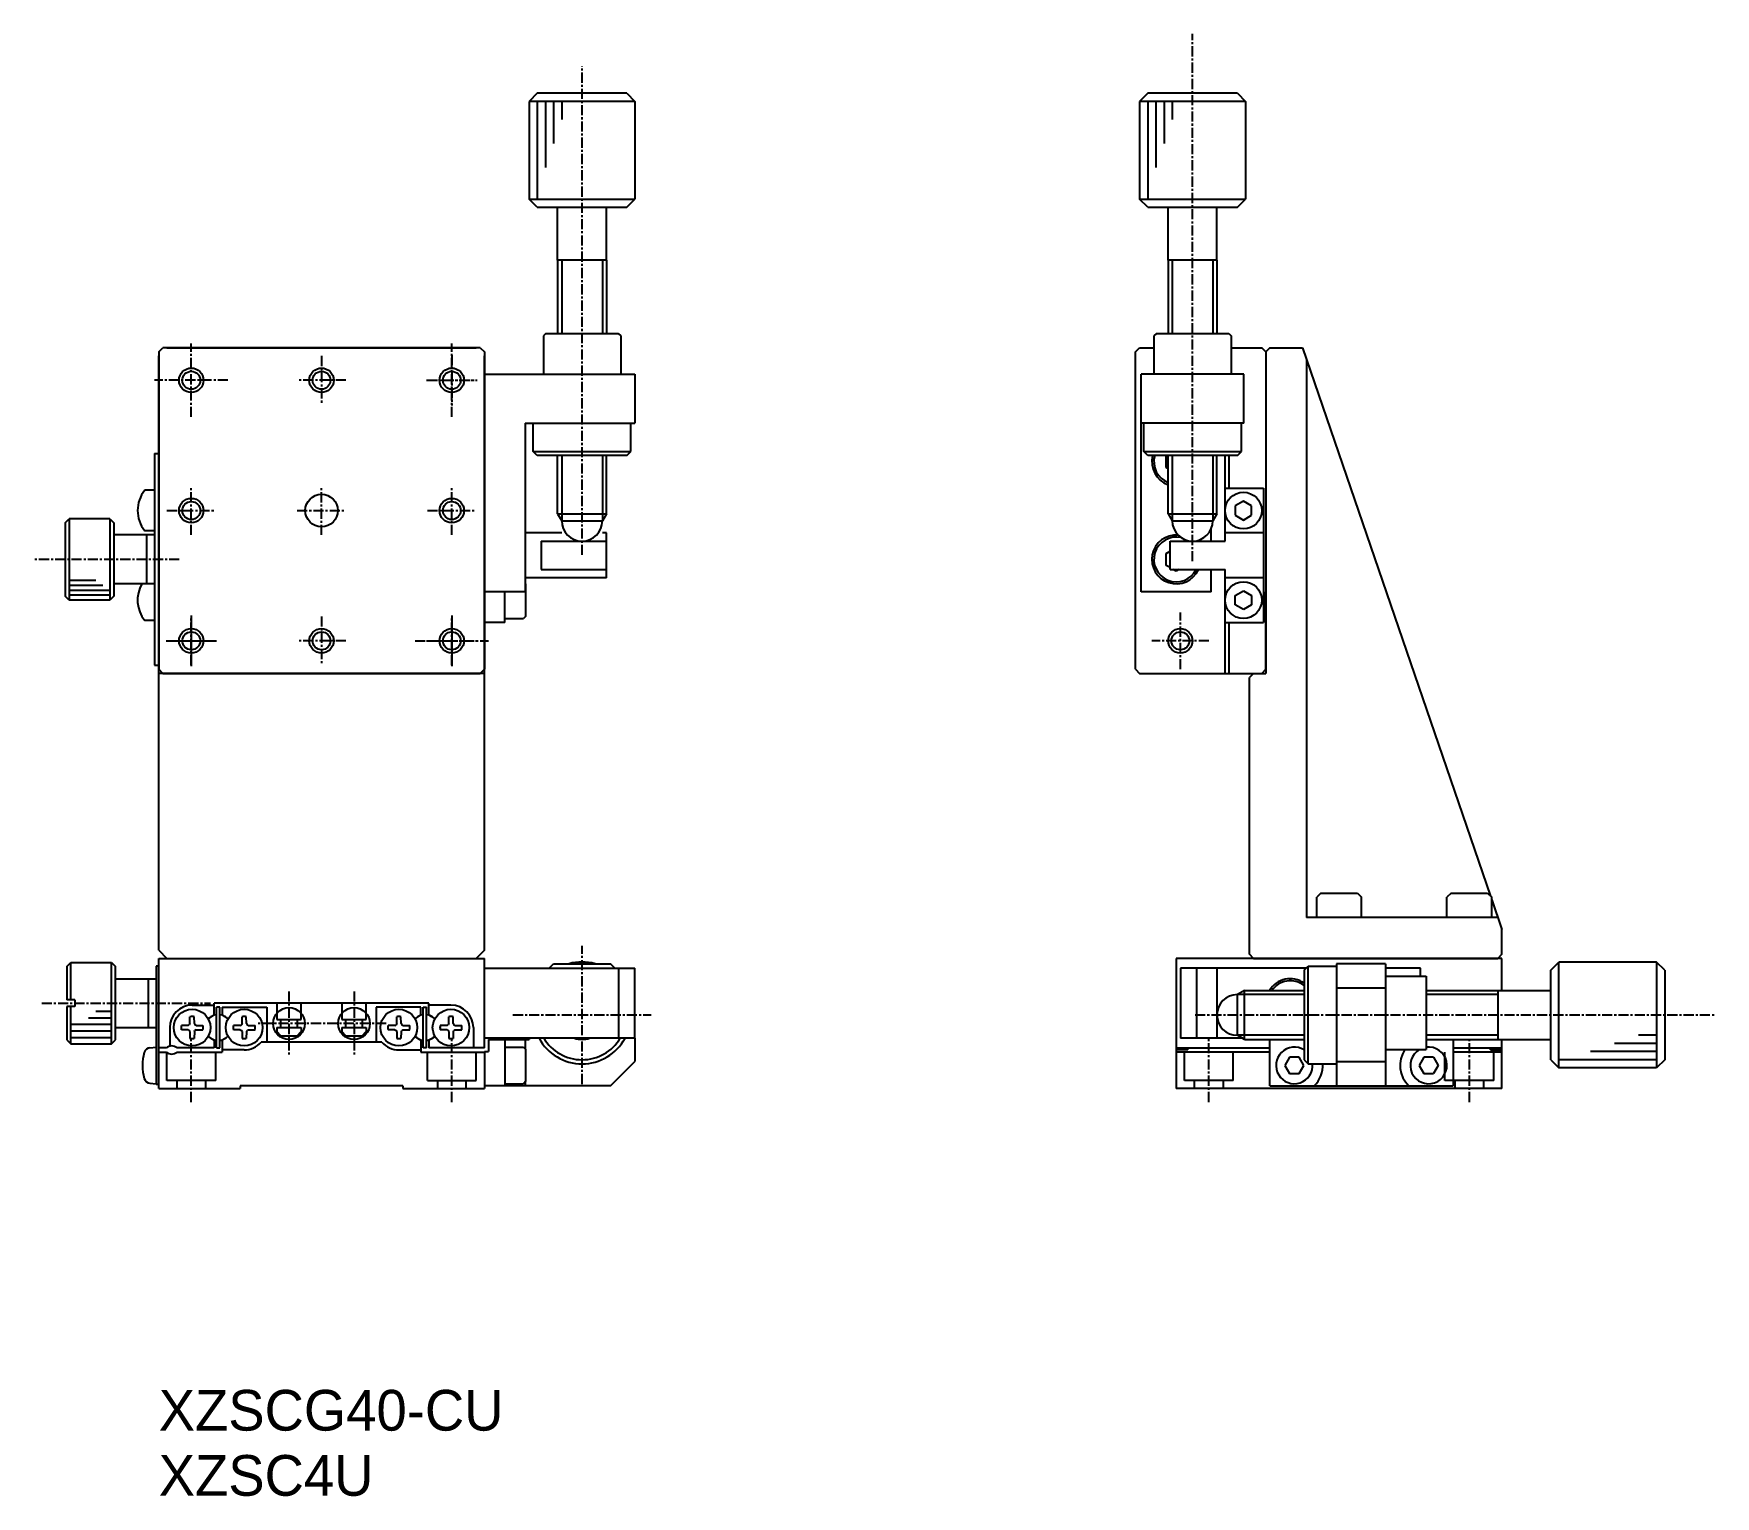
# Model space of a CAD drawing. Extents: x 153 to 360, y 53 to 232.
import ezdxf

# ---------------------------------------------------------------- set-up
doc = ezdxf.new("R2010")
doc.units = 0
doc.linetypes.add('CENTER', pattern=[2, 1.25, -0.25, 0.25, -0.25])
doc.layers.get('0').update_dxf_attribs({"linetype": 'CONTINUOUS'})
doc.layers.add('006', color=7, linetype='CONTINUOUS')
doc.layers.add('CENTER', color=1, linetype='CENTER')

msp = doc.modelspace()

# ---------------------------------------------------------------- linework, layer by layer
at = {"color": 7, "linetype": 'CONTINUOUS'}
for p, q in [((214.88, 224.94), (213.88, 223.94)), ((213.88, 223.94), (213.88, 211.94)), ((226.88, 223.94), (213.88, 223.94)), ((225.88, 224.94), (214.88, 224.94)), ((225.88, 224.94), (226.88, 223.94)), ((226.88, 223.94), (226.88, 211.94)), ((289.88, 224.94), (288.88, 223.94)), ((301.88, 223.94), (288.88, 223.94)), ((288.88, 223.94), (288.88, 211.94)), ((300.88, 224.94), (289.88, 224.94)), ((300.88, 224.94), (301.88, 223.94)), ((301.88, 223.94), (301.88, 211.94)), ((214.88, 210.94), (213.88, 211.94)), ((213.88, 211.94), (226.88, 211.94)), ((214.88, 210.94), (225.88, 210.94)), ((217.38, 204.44), (217.38, 210.94)), ((223.38, 204.44), (223.38, 210.94)), ((225.88, 210.94), (226.88, 211.94)), ((289.88, 210.94), (288.88, 211.94)), ((288.88, 211.94), (301.88, 211.94)), ((289.88, 210.94), (300.88, 210.94)), ((292.38, 204.44), (292.38, 210.94)), ((298.38, 204.44), (298.38, 210.94)), ((300.88, 210.94), (301.88, 211.94)), ((217.38, 204.44), (217.38, 195.44)), ((223.38, 204.44), (217.38, 204.44)), ((223.38, 204.44), (223.38, 195.44)), ((298.38, 204.44), (292.38, 204.44)), ((292.38, 204.44), (292.38, 195.44)), ((298.38, 204.44), (298.38, 195.44)), ((215.93, 195.44), (215.63, 195.14)), ((215.63, 195.14), (215.63, 190.44)), ((215.93, 195.44), (224.83, 195.44)), ((224.83, 195.44), (225.13, 195.14)), ((225.13, 195.14), (225.13, 190.44)), ((290.93, 195.44), (290.63, 195.14)), ((290.63, 195.14), (290.63, 190.44)), ((290.93, 195.44), (299.83, 195.44)), ((299.83, 195.44), (300.13, 195.14)), ((300.13, 195.14), (300.13, 190.44)), ((168.38, 193.19), (168.88, 193.69)), ((168.38, 193.19), (168.38, 154.19)), ((168.38, 119.69), (168.38, 192.69)), ((207.88, 193.69), (168.88, 193.69)), ((169.38, 193.69), (207.38, 193.69)), ((207.88, 193.69), (208.38, 193.19)), ((208.38, 193.19), (208.38, 154.19)), ((208.38, 119.69), (208.38, 192.69)), ((288.38, 193.19), (288.88, 193.69)), ((288.38, 154.19), (288.38, 193.19)), ((288.88, 193.69), (290.63, 193.69)), ((300.13, 193.69), (303.88, 193.69)), ((303.88, 193.69), (304.38, 193.19)), ((304.38, 193.19), (303.88, 193.69)), ((304.88, 193.69), (304.38, 193.19)), ((304.38, 193.19), (304.38, 153.69)), ((304.38, 193.19), (304.38, 183.69)), ((304.88, 193.69), (308.88, 193.69)), ((308.88, 193.69), (331.97, 126.35)), ((309.38, 192.23), (309.38, 123.69)), ((214.38, 180.94), (214.38, 184.44)), ((226.38, 180.94), (226.38, 184.44)), ((289.38, 180.94), (289.38, 184.44)), ((301.38, 180.94), (301.38, 184.44)), ((167.88, 180.69), (168.38, 180.69)), ((167.88, 180.69), (167.88, 154.69)), ((214.88, 180.44), (214.38, 180.94)), ((214.38, 180.94), (226.38, 180.94)), ((225.88, 180.44), (214.88, 180.44)), ((217.38, 173.3), (217.38, 180.44)), ((223.38, 173.3), (223.38, 180.44)), ((225.88, 180.44), (226.38, 180.94)), ((289.88, 180.44), (289.38, 180.94)), ((289.38, 180.94), (301.38, 180.94)), ((300.88, 180.44), (289.88, 180.44)), ((292.13, 180.41), (292.18, 180.44)), ((292.13, 178.96), (292.13, 180.41)), ((292.38, 173.3), (292.38, 180.44)), ((298.38, 173.3), (298.38, 180.44)), ((299.38, 176.44), (299.38, 180.44)), ((299.88, 176.44), (299.88, 180.44)), ((300.88, 180.44), (301.38, 180.94)), ((292.38, 178.82), (292.13, 178.96)), ((167.88, 176.19), (166.66, 176.19)), ((299.38, 176.44), (304.08, 176.44)), ((299.38, 169.94), (299.38, 176.44)), ((304.08, 176.44), (304.08, 159.94)), ((301.63, 174.84), (300.63, 174.26)), ((300.63, 174.26), (300.63, 173.11)), ((302.63, 174.26), (301.63, 174.84)), ((302.63, 173.11), (302.63, 174.26)), ((156.88, 172.19), (157.38, 172.69)), ((156.88, 172.19), (156.88, 163.19)), ((162.38, 172.69), (157.38, 172.69)), ((157.38, 172.69), (157.38, 162.69)), ((162.38, 172.69), (162.88, 172.19)), ((162.38, 172.69), (162.38, 162.69)), ((162.88, 172.19), (162.88, 163.19)), ((217.38, 173.3), (217.88, 172.44)), ((217.38, 173.3), (223.38, 173.3)), ((217.88, 172.44), (222.88, 172.44)), ((223.38, 173.3), (222.88, 172.44)), ((292.38, 173.3), (292.88, 172.44)), ((292.38, 173.3), (298.38, 173.3)), ((292.88, 172.44), (297.88, 172.44)), ((298.38, 173.3), (297.88, 172.44)), ((300.63, 173.11), (301.63, 172.53)), ((301.63, 172.53), (302.63, 173.11)), ((167.88, 170.69), (162.88, 170.69)), ((167.88, 171.19), (166.66, 171.19)), ((166.88, 170.69), (166.88, 164.69)), ((217.88, 170.94), (213.38, 170.94)), ((215.38, 169.94), (223.38, 169.94)), ((215.38, 169.94), (215.38, 166.44)), ((223.38, 170.94), (222.88, 170.94)), ((223.38, 165.44), (223.38, 170.94)), ((292.63, 166.44), (292.63, 169.94)), ((292.63, 169.94), (299.38, 169.94)), ((297.68, 169.94), (297.68, 171.46)), ((304.08, 170.94), (299.38, 170.94)), ((292.13, 168.41), (292.63, 168.7)), ((292.13, 166.96), (292.13, 168.41)), ((223.38, 165.44), (213.38, 165.44)), ((215.38, 166.44), (223.38, 166.44)), ((292.63, 166.68), (292.13, 166.96)), ((292.63, 166.44), (299.38, 166.44)), ((293.38, 166.24), (293.05, 166.44)), ((293.72, 166.44), (293.38, 166.24)), ((297.68, 163.69), (297.68, 166.44)), ((299.38, 159.94), (299.38, 166.44)), ((304.08, 165.44), (299.38, 165.44)), ((167.88, 164.69), (162.88, 164.69)), ((210.88, 159.94), (210.88, 163.69)), ((213.38, 164.74), (213.48, 164.64)), ((213.48, 160.74), (213.48, 164.64)), ((297.68, 163.69), (289.08, 163.69)), ((300.63, 163.26), (301.63, 163.84)), ((300.63, 162.11), (300.63, 163.26)), ((301.63, 163.84), (302.63, 163.26)), ((302.63, 163.26), (302.63, 162.11)), ((304.38, 154.19), (304.38, 163.69)), ((157.38, 162.69), (156.88, 163.19)), ((162.38, 162.69), (157.38, 162.69)), ((162.88, 163.19), (162.38, 162.69)), ((301.63, 161.53), (300.63, 162.11)), ((302.63, 162.11), (301.63, 161.53)), ((167.88, 160.19), (166.66, 160.19)), ((172.38, 160.79), (172.38, 154.59)), ((204.38, 160.79), (204.38, 154.59)), ((210.88, 159.94), (208.38, 159.94)), ((210.88, 160.44), (213.18, 160.44)), ((213.48, 160.74), (213.18, 160.44)), ((299.38, 159.94), (304.08, 159.94)), ((299.38, 153.69), (299.38, 159.94)), ((299.88, 153.69), (299.88, 159.94)), ((167.88, 154.69), (168.38, 154.69)), ((168.88, 153.69), (168.38, 154.19)), ((208.38, 153.69), (168.38, 153.69)), ((168.88, 153.69), (207.88, 153.69)), ((208.38, 154.19), (207.88, 153.69)), ((288.38, 154.19), (288.88, 153.69)), ((288.88, 153.69), (303.88, 153.69)), ((302.88, 153.69), (302.38, 153.19)), ((302.38, 119.19), (302.38, 153.19)), ((302.88, 153.69), (304.38, 153.69)), ((304.38, 154.19), (303.88, 153.69)), ((304.38, 154.19), (303.88, 153.69)), ((311.13, 126.69), (310.63, 126.19)), ((310.63, 123.69), (310.63, 126.19)), ((311.13, 126.69), (315.63, 126.69)), ((315.63, 126.69), (316.13, 126.19)), ((316.13, 123.69), (316.13, 126.19)), ((327.13, 126.69), (326.63, 126.19)), ((326.63, 123.69), (326.63, 126.19)), ((327.13, 126.69), (331.63, 126.69)), ((331.63, 126.69), (332.13, 126.19)), ((332.13, 123.69), (332.13, 126.19)), ((332.13, 125.87), (333.38, 122.23)), ((332.88, 123.69), (309.38, 123.69)), ((333.38, 119.19), (333.38, 122.23)), ((157.08, 117.69), (157.58, 118.19)), ((157.58, 118.19), (162.58, 118.19)), ((162.58, 118.19), (163.08, 117.69)), ((168.38, 119.69), (169.38, 118.69)), ((168.38, 102.69), (168.38, 118.69)), ((168.38, 118.69), (208.38, 118.69)), ((208.38, 119.69), (207.38, 118.69)), ((208.38, 107.69), (208.38, 118.69)), ((216.33, 117.49), (216.88, 118.04)), ((216.88, 118.04), (223.88, 118.04)), ((224.43, 117.49), (223.88, 118.04)), ((333.38, 118.69), (293.38, 118.69)), ((293.38, 118.69), (293.38, 102.69)), ((302.88, 118.69), (302.38, 119.19)), ((302.88, 118.69), (332.88, 118.69)), ((313.08, 118.04), (313.08, 103.04)), ((319.08, 118.04), (313.08, 118.04)), ((319.08, 118.04), (319.08, 103.04)), ((333.38, 119.19), (332.88, 118.69)), ((333.38, 114.74), (333.38, 118.69)), ((339.38, 117.24), (340.38, 118.24)), ((352.38, 118.24), (340.38, 118.24)), ((353.38, 117.24), (352.38, 118.24)), ((157.08, 117.69), (157.08, 113.59)), ((163.08, 108.69), (163.08, 117.69)), ((163.08, 116.19), (168.08, 116.19)), ((167.08, 116.19), (167.08, 110.19)), ((168.38, 117.74), (168.08, 117.74)), ((168.08, 117.74), (168.08, 103.24)), ((208.38, 117.49), (226.88, 117.49)), ((224.88, 117.49), (224.88, 108.89)), ((226.88, 108.89), (226.88, 117.49)), ((293.88, 117.49), (293.88, 108.89)), ((309.33, 117.49), (293.88, 117.49)), ((295.88, 117.49), (295.88, 108.89)), ((298.38, 117.49), (298.38, 108.89)), ((309.08, 117.24), (309.58, 117.74)), ((309.08, 117.24), (309.08, 106.24)), ((309.58, 117.74), (313.08, 117.74)), ((323.38, 117.49), (319.08, 117.49)), ((319.08, 116.49), (324.08, 116.49)), ((323.38, 116.49), (323.38, 117.49)), ((324.08, 116.49), (324.08, 107.49)), ((339.38, 106.24), (339.38, 117.24)), ((353.38, 117.24), (353.38, 106.24)), ((301.75, 114.74), (300.88, 114.24)), ((300.88, 109.24), (300.88, 114.24)), ((301.75, 108.74), (301.75, 114.74)), ((301.75, 114.74), (309.08, 114.74)), ((319.08, 115.04), (313.08, 115.04)), ((324.08, 114.74), (339.38, 114.74)), ((332.88, 114.74), (332.88, 108.74)), ((158.08, 113.59), (157.08, 113.59)), ((158.08, 112.79), (157.08, 112.79)), ((157.08, 112.79), (157.08, 108.69)), ((158.08, 113.59), (158.08, 112.79)), ((172.48, 112.94), (175.18, 112.94)), ((174.89, 111.57), (175.18, 111.74)), ((201.58, 113.19), (175.18, 113.19)), ((175.18, 111.74), (175.18, 113.19)), ((175.88, 112.69), (175.48, 112.69)), ((175.48, 107.69), (175.48, 112.69)), ((175.88, 107.69), (175.88, 112.69)), ((176.18, 112.69), (181.68, 112.69)), ((176.18, 112.69), (176.18, 111.74)), ((176.48, 111.57), (176.18, 111.74)), ((181.68, 112.69), (181.68, 108.39)), ((182.88, 113.19), (182.88, 111.19)), ((185.88, 111.19), (185.88, 113.19)), ((190.88, 113.19), (190.88, 111.19)), ((193.88, 111.19), (193.88, 113.19)), ((200.58, 112.69), (195.08, 112.69)), ((195.08, 112.69), (195.08, 108.39)), ((200.29, 111.57), (200.58, 111.74)), ((200.58, 111.74), (200.58, 112.69)), ((200.88, 112.69), (201.28, 112.69)), ((200.88, 107.69), (200.88, 112.69)), ((201.28, 107.69), (201.28, 112.69)), ((201.58, 111.74), (201.58, 113.19)), ((204.28, 112.94), (201.58, 112.94)), ((201.58, 111.74), (201.88, 111.57)), ((163.08, 110.19), (168.08, 110.19)), ((169.73, 110.19), (169.73, 107.9)), ((172, 110.46), (171.16, 110.45)), ((172, 109.91), (171.16, 109.93)), ((172, 110.46), (172.13, 110.52)), ((172, 109.91), (172.13, 109.85)), ((172.21, 110.69), (172.13, 110.52)), ((172.21, 109.69), (172.13, 109.85)), ((172.21, 110.69), (172.22, 111.51)), ((172.21, 109.69), (172.22, 108.86)), ((172.76, 110.69), (172.74, 111.51)), ((172.76, 109.69), (172.74, 108.86)), ((172.76, 110.69), (172.83, 110.52)), ((172.76, 109.69), (172.83, 109.85)), ((172.96, 110.46), (172.83, 110.52)), ((172.96, 109.91), (172.83, 109.85)), ((172.96, 110.46), (173.81, 110.45)), ((172.96, 109.91), (173.81, 109.93)), ((178.4, 110.46), (177.56, 110.45)), ((178.4, 109.91), (177.56, 109.93)), ((178.4, 110.46), (178.53, 110.52)), ((178.4, 109.91), (178.53, 109.85)), ((178.61, 110.69), (178.53, 110.52)), ((178.61, 109.69), (178.53, 109.85)), ((178.61, 110.69), (178.62, 111.51)), ((178.61, 109.69), (178.62, 108.86)), ((179.16, 110.69), (179.14, 111.51)), ((179.16, 109.69), (179.14, 108.86)), ((179.16, 110.69), (179.23, 110.52)), ((179.16, 109.69), (179.23, 109.85)), ((179.36, 110.46), (179.23, 110.52)), ((179.36, 109.91), (179.23, 109.85)), ((179.36, 110.46), (180.21, 110.45)), ((179.36, 109.91), (180.21, 109.93)), ((182.88, 111.19), (185.88, 111.19)), ((182.88, 110.19), (185.88, 110.19)), ((182.88, 110.19), (182.88, 109.69)), ((183.38, 109.19), (182.88, 109.69)), ((183.38, 110.19), (183.38, 111.19)), ((185.38, 111.19), (185.38, 110.19)), ((185.38, 109.19), (185.88, 109.69)), ((185.88, 110.19), (185.88, 109.69)), ((190.88, 111.19), (193.88, 111.19)), ((190.88, 110.19), (193.88, 110.19)), ((190.88, 110.19), (190.88, 109.69)), ((191.38, 109.19), (190.88, 109.69)), ((191.38, 110.19), (191.38, 111.19)), ((193.38, 111.19), (193.38, 110.19)), ((193.38, 109.19), (193.88, 109.69)), ((193.88, 110.19), (193.88, 109.69)), ((197.4, 110.46), (196.56, 110.45)), ((197.4, 109.91), (196.56, 109.93)), ((197.4, 110.46), (197.53, 110.52)), ((197.4, 109.91), (197.53, 109.85)), ((197.61, 110.69), (197.53, 110.52)), ((197.61, 109.69), (197.53, 109.85)), ((197.61, 110.69), (197.62, 111.51)), ((197.61, 109.69), (197.62, 108.86)), ((198.16, 110.69), (198.14, 111.51)), ((198.16, 109.69), (198.14, 108.86)), ((198.16, 110.69), (198.23, 110.52)), ((198.16, 109.69), (198.23, 109.85)), ((198.36, 110.46), (198.23, 110.52)), ((198.36, 109.91), (198.23, 109.85)), ((198.36, 110.46), (199.21, 110.45)), ((198.36, 109.91), (199.21, 109.93)), ((203.8, 110.46), (202.96, 110.45)), ((203.8, 109.91), (202.96, 109.93)), ((203.8, 110.46), (203.93, 110.52)), ((203.8, 109.91), (203.93, 109.85)), ((204.01, 110.69), (203.93, 110.52)), ((204.01, 109.69), (203.93, 109.85)), ((204.01, 110.69), (204.02, 111.51)), ((204.01, 109.69), (204.02, 108.86)), ((204.56, 110.69), (204.54, 111.51)), ((204.56, 109.69), (204.54, 108.86)), ((204.56, 110.69), (204.63, 110.52)), ((204.56, 109.69), (204.63, 109.85)), ((204.76, 110.46), (204.63, 110.52)), ((204.76, 109.91), (204.63, 109.85)), ((204.76, 110.46), (205.61, 110.45)), ((204.76, 109.91), (205.61, 109.93)), ((207.03, 110.19), (207.03, 107.69)), ((157.08, 108.69), (157.58, 108.19)), ((157.58, 108.19), (162.58, 108.19)), ((162.58, 108.19), (163.08, 108.69)), ((167.3, 107.72), (168.08, 107.79)), ((169.32, 107.69), (168.38, 107.69)), ((175.18, 107.69), (170.64, 107.69)), ((174.89, 108.81), (175.18, 108.64)), ((175.18, 108.64), (175.18, 107.69)), ((175.48, 107.69), (175.88, 107.69)), ((176.48, 108.81), (176.18, 108.64)), ((176.18, 108.64), (176.18, 107.19)), ((178.88, 107.44), (176.18, 107.44)), ((195.8, 108.39), (180.96, 108.39)), ((183.38, 109.19), (185.38, 109.19)), ((191.38, 109.19), (193.38, 109.19)), ((197.88, 107.44), (200.58, 107.44)), ((200.29, 108.81), (200.58, 108.64)), ((200.58, 108.64), (200.58, 107.19)), ((201.28, 107.69), (200.88, 107.69)), ((201.88, 108.81), (201.58, 108.64)), ((201.58, 108.64), (201.58, 107.69)), ((208.38, 107.69), (201.58, 107.69)), ((226.88, 108.89), (208.38, 108.89)), ((208.88, 108.74), (213.88, 108.74)), ((208.88, 108.74), (208.88, 107.24)), ((210.88, 108.74), (210.88, 103.04)), ((210.88, 107.79), (213.18, 107.79)), ((210.88, 107.79), (210.88, 103.29)), ((213.18, 107.79), (213.48, 107.49)), ((213.38, 108.74), (213.38, 107.59)), ((213.48, 103.59), (213.48, 107.49)), ((213.88, 108.89), (213.88, 108.74)), ((226.88, 108.89), (226.88, 106.04)), ((293.38, 107.69), (304.88, 107.69)), ((294.78, 107.44), (293.38, 107.44)), ((301.49, 108.89), (293.88, 108.89)), ((294.78, 107.44), (294.78, 107.69)), ((301.75, 108.74), (300.88, 109.24)), ((301.75, 108.74), (309.08, 108.74)), ((304.88, 103.04), (304.88, 108.74)), ((319.08, 107.49), (324.08, 107.49)), ((324.08, 108.74), (339.38, 108.74)), ((327.38, 108.74), (327.38, 103.04)), ((327.38, 107.69), (333.38, 107.69)), ((331.98, 107.44), (331.98, 107.69)), ((331.98, 107.44), (333.38, 107.44)), ((333.38, 102.69), (333.38, 108.74)), ((168.38, 107.19), (169.32, 107.19)), ((170.64, 107.19), (176.18, 107.19)), ((200.58, 107.19), (208.38, 107.19)), ((208.38, 107.24), (208.88, 107.24)), ((208.38, 107.19), (208.38, 102.69)), ((223.88, 103.04), (226.88, 106.04)), ((304.88, 107.19), (293.38, 107.19)), ((307.3, 106.54), (306.73, 105.54)), ((306.73, 105.54), (307.3, 104.54)), ((308.46, 106.54), (307.3, 106.54)), ((309.04, 105.54), (308.46, 106.54)), ((308.46, 104.54), (309.04, 105.54)), ((309.08, 106.24), (309.58, 105.74)), ((309.58, 105.74), (313.08, 105.74)), ((313.08, 106.04), (319.08, 106.04)), ((323.8, 106.54), (323.23, 105.54)), ((323.23, 105.54), (323.8, 104.54)), ((324.96, 106.54), (323.8, 106.54)), ((324.96, 106.54), (325.54, 105.54)), ((325.54, 105.54), (324.96, 104.54)), ((333.38, 107.19), (327.38, 107.19)), ((339.38, 106.24), (340.38, 105.24)), ((353.38, 106.24), (352.38, 105.24)), ((167.3, 103.36), (168.08, 103.29)), ((213.48, 103.59), (213.18, 103.29)), ((213.38, 103.49), (213.38, 103.04)), ((307.3, 104.54), (308.46, 104.54)), ((323.8, 104.54), (324.96, 104.54)), ((352.38, 105.24), (340.38, 105.24)), ((168.08, 103.24), (168.38, 103.24)), ((168.38, 102.69), (178.38, 102.69)), ((198.38, 103.04), (178.38, 103.04)), ((178.38, 103.04), (178.38, 102.69)), ((198.38, 103.04), (198.38, 102.69)), ((198.38, 102.69), (208.38, 102.69)), ((223.88, 103.04), (208.38, 103.04)), ((210.88, 103.29), (213.18, 103.29)), ((333.38, 102.69), (293.38, 102.69)), ((304.88, 103.04), (327.38, 103.04))]:
    msp.add_line(p, q, dxfattribs=at)
at = {"color": 3, "linetype": 'CONTINUOUS'}
for p, q in [((214.88, 223.94), (214.88, 211.94)), ((215.88, 223.94), (215.88, 215.82)), ((216.88, 223.94), (216.88, 218.77)), ((217.88, 223.94), (217.88, 221.7)), ((289.88, 223.94), (289.88, 211.94)), ((290.88, 223.94), (290.88, 215.82)), ((291.88, 223.94), (291.88, 218.77)), ((292.88, 223.94), (292.88, 221.7)), ((217.88, 204.44), (217.88, 195.44)), ((222.88, 204.44), (222.88, 195.44)), ((292.88, 204.44), (292.88, 195.44)), ((297.88, 204.44), (297.88, 195.44)), ((217.88, 180.44), (217.88, 172.44)), ((222.88, 180.44), (222.88, 172.44)), ((292.88, 180.44), (292.88, 172.44)), ((297.88, 180.44), (297.88, 172.44)), ((160.65, 165.09), (157.38, 165.09)), ((161.52, 164.49), (157.38, 164.49)), ((162.38, 163.89), (157.38, 163.89)), ((162.38, 163.29), (157.38, 163.29)), ((169.28, 157.69), (175.48, 157.69)), ((157.58, 113.59), (157.58, 118.19)), ((162.58, 108.19), (162.58, 118.19)), ((340.38, 105.24), (340.38, 118.24)), ((352.38, 118.24), (352.38, 105.24)), ((309.58, 105.74), (309.58, 117.74)), ((309.08, 114.24), (300.88, 114.24)), ((332.88, 114.24), (324.08, 114.24)), ((157.58, 108.19), (157.58, 112.79)), ((160.67, 112.19), (162.58, 112.19)), ((157.58, 110.59), (162.58, 110.59)), ((157.58, 109.79), (162.58, 109.79)), ((159.76, 111.39), (162.58, 111.39)), ((157.58, 108.99), (162.58, 108.99)), ((309.08, 109.24), (300.88, 109.24)), ((332.88, 109.24), (324.08, 109.24)), ((352.38, 108.24), (347.21, 108.24)), ((352.38, 109.24), (350.15, 109.24)), ((169.38, 103.69), (169.38, 107.14)), ((175.38, 103.69), (175.38, 107.19)), ((201.38, 103.69), (201.38, 107.19)), ((207.38, 103.69), (207.38, 107.19)), ((294.38, 103.69), (294.38, 107.19)), ((300.38, 103.69), (300.38, 107.19)), ((326.38, 103.69), (326.38, 107.19)), ((332.38, 103.69), (332.38, 107.19)), ((352.38, 106.24), (340.38, 106.24)), ((352.38, 107.24), (344.27, 107.24)), ((175.38, 103.69), (169.38, 103.69)), ((170.63, 102.69), (170.63, 103.69)), ((174.13, 103.69), (174.13, 102.69)), ((201.38, 103.69), (207.38, 103.69)), ((202.63, 103.69), (202.63, 102.69)), ((206.13, 102.69), (206.13, 103.69)), ((300.38, 103.69), (294.38, 103.69)), ((295.63, 102.69), (295.63, 103.69)), ((299.13, 103.69), (299.13, 102.69)), ((332.38, 103.69), (326.38, 103.69)), ((327.63, 102.69), (327.63, 103.69)), ((331.13, 103.69), (331.13, 102.69))]:
    msp.add_line(p, q, dxfattribs=at)
for centre, radius in [((172.38, 189.69), 1.5), ((188.38, 189.69), 1.5), ((204.38, 189.69), 1.5), ((172.38, 173.69), 1.5), ((204.38, 173.69), 1.5), ((172.38, 157.69), 1.5), ((188.38, 157.69), 1.5), ((204.38, 157.69), 1.5), ((293.88, 157.69), 1.5), ((184.38, 110.69), 1.95), ((192.38, 110.69), 1.95)]:
    msp.add_circle(centre, radius, dxfattribs=at)
at = {"color": 7, "linetype": 'CONTINUOUS'}
for centre, radius in [((172.38, 189.69), 1.1), ((188.38, 189.69), 1.1), ((204.38, 189.69), 1.1), ((188.38, 173.69), 2), ((301.63, 173.69), 2.25), ((172.38, 173.69), 1.1), ((204.38, 173.69), 1.1), ((301.63, 162.69), 2.25), ((172.38, 157.69), 1.1), ((188.38, 157.69), 1.1), ((204.38, 157.69), 1.1), ((293.88, 157.69), 1.1), ((172.48, 110.19), 2.25), ((178.88, 110.19), 2.25), ((197.88, 110.19), 2.25), ((204.28, 110.19), 2.25)]:
    msp.add_circle(centre, radius, dxfattribs=at)
for centre, radius, start, end in [((293.38, 179.69), 3, 165.5225, 250.5288), ((293.38, 179.69), 2.75, 164.1734, 248.6763), ((169.78, 173.69), 4, 141.3178, 218.6822), ((293.38, 179.69), 2.75, 259.5243, 259.5244), ((293.38, 179.69), 3, 260.4059, 260.406), ((220.38, 172.44), 2.5, 180, 0), ((295.38, 172.44), 2.5, 180, 0), ((293.38, 167.69), 3, 85.7409, 335.3756), ((293.38, 167.69), 2.75, 77.6297, 332.9642), ((169.78, 162.69), 4, 150, 218.6822), ((220.38, 111.74), 6.5, 75.75, 104.25), ((307.38, 113.19), 3, 55.4819, 148.8911), ((307.38, 113.19), 2.75, 51.8165, 145.6924), ((300.88, 111.74), 2.5, 90, 270), ((172.48, 110.19), 2.75, 90, 180), ((175.68, 110.19), 1.59, 97.2376, 139.2569), ((175.8, 110.07), 1.75, 121.3783, 138.8581), ((175.68, 110.19), 1.59, 40.7431, 82.7624), ((175.57, 110.07), 1.75, 41.1419, 58.6217), ((201.08, 110.19), 1.59, 97.2376, 139.2569), ((201.2, 110.07), 1.75, 121.3783, 138.8581), ((201.08, 110.19), 1.59, 40.7431, 82.7624), ((200.97, 110.07), 1.75, 41.1419, 58.6217), ((204.28, 110.19), 2.75, 0, 90), ((172.48, 110.19), 1.35, 168.8959, 191.1041), ((172.48, 110.19), 1.35, 78.8959, 101.1041), ((172.48, 110.19), 1.35, 348.8959, 11.1041), ((178.88, 110.19), 1.35, 168.8959, 191.1041), ((178.88, 110.19), 1.35, 78.8959, 101.1041), ((178.88, 110.19), 1.35, 348.8959, 11.1041), ((197.88, 110.19), 1.35, 168.8959, 191.1041), ((197.88, 110.19), 1.35, 78.8959, 101.1041), ((197.88, 110.19), 1.35, 348.8959, 11.1041), ((204.28, 110.19), 1.35, 168.8959, 191.1041), ((204.28, 110.19), 1.35, 78.8959, 101.1041), ((204.28, 110.19), 1.35, 348.8959, 11.1041), ((167.37, 106.92), 0.8, 95, 164.5573), ((169.98, 106.94), 1, 48.5904, 131.4096), ((172.48, 110.19), 1.35, 258.8959, 281.1041), ((175.8, 110.3), 1.75, 221.1419, 238.6217), ((175.68, 110.19), 1.59, 220.7431, 262.7624), ((175.68, 110.19), 1.59, 277.2376, 319.2569), ((175.57, 110.3), 1.75, 301.3783, 318.8581), ((178.88, 110.19), 1.35, 258.8959, 281.1041), ((178.88, 110.19), 2.75, 270, 319.1148), ((197.88, 110.19), 2.75, 220.8852, 270), ((197.88, 110.19), 1.35, 258.8959, 281.1041), ((201.2, 110.3), 1.75, 221.1419, 238.6217), ((201.08, 110.19), 1.59, 220.7431, 262.7624), ((201.08, 110.19), 1.59, 277.2376, 319.2569), ((200.97, 110.3), 1.75, 301.3783, 318.8581), ((204.28, 110.19), 1.35, 258.8959, 281.1041), ((220.38, 111.74), 6, 208.3593, 331.6407), ((220.38, 111.74), 3, 251.805, 288.195), ((307.88, 105.54), 2.25, 57.769, 5.0997), ((324.38, 105.54), 3.5, 146.1416, 225.5847), ((324.38, 105.54), 2.25, 119.9264, 97.6623), ((172.38, 105.54), 6, 164.7184, 195.4427), ((169.98, 107.94), 1, 228.5904, 311.4096), ((307.88, 105.54), 3.5, 314.4153, 3.2758), ((167.37, 104.15), 0.8, 195.4427, 265)]:
    msp.add_arc(centre, radius, start, end, dxfattribs=at)
at = {"color": 3, "linetype": 'CONTINUOUS'}
msp.add_arc((220.38, 111.74), 5.5, 211.2104, 328.7896, dxfattribs=at)
at = {"layer": '006'}
for p, q in [((208.38, 190.44), (226.88, 190.44)), ((226.88, 190.44), (226.88, 184.44)), ((301.68, 190.44), (289.08, 190.44)), ((289.08, 163.69), (289.08, 190.44)), ((301.68, 184.44), (301.68, 190.44)), ((213.38, 184.44), (226.88, 184.44)), ((213.38, 184.44), (213.38, 163.69)), ((301.68, 184.44), (289.08, 184.44)), ((213.38, 163.69), (208.38, 163.69))]:
    msp.add_line(p, q, dxfattribs=at)
at = {"layer": 'CENTER', "color": 1, "linetype": 'CENTER'}
for p, q in [((295.38, 167.46), (295.38, 232.26)), ((220.38, 168.24), (220.38, 228.25)), ((172.38, 185.19), (172.38, 194.19)), ((188.38, 192.69), (188.38, 186.69)), ((204.38, 185.19), (204.38, 194.19)), ((204.38, 192.79), (204.38, 186.59)), ((176.88, 189.69), (167.88, 189.69)), ((191.38, 189.69), (185.38, 189.69)), ((201.28, 189.69), (207.48, 189.69)), ((201.38, 189.69), (207.38, 189.69)), ((172.38, 170.69), (172.38, 176.69)), ((188.38, 170.69), (188.38, 176.69)), ((204.38, 170.69), (204.38, 176.69)), ((169.38, 173.69), (175.38, 173.69)), ((185.38, 173.69), (191.38, 173.69)), ((201.38, 173.69), (207.38, 173.69)), ((170.91, 167.69), (153.01, 167.69)), ((293.88, 154.19), (293.88, 161.19)), ((172.38, 154.69), (172.38, 160.69)), ((188.38, 160.69), (188.38, 154.69)), ((204.38, 154.69), (204.38, 160.69)), ((169.38, 157.69), (175.38, 157.69)), ((191.38, 157.69), (185.38, 157.69)), ((199.88, 157.69), (208.88, 157.69)), ((201.28, 157.69), (207.48, 157.69)), ((201.38, 157.69), (207.38, 157.69)), ((297.38, 157.69), (290.38, 157.69)), ((220.38, 103.24), (220.38, 120.24)), ((184.38, 114.64), (184.38, 106.74)), ((192.38, 114.64), (192.38, 106.74)), ((154.01, 113.19), (174.74, 113.19)), ((211.88, 111.74), (228.88, 111.74)), ((295.69, 111.74), (359.6, 111.74)), ((188.33, 110.69), (180.43, 110.69)), ((196.33, 110.69), (188.43, 110.69)), ((172.38, 101.04), (172.38, 108.98)), ((204.38, 101.04), (204.38, 108.98)), ((297.38, 101.04), (297.38, 108.98)), ((329.38, 101.04), (329.38, 108.98))]:
    msp.add_line(p, q, dxfattribs=at)

# ---------------------------------------------------------------- texts
at = {"color": 7, "linetype": 'CONTINUOUS'}
for s, p in [('XZSCG40-CU', (168.38, 60.69)), ('XZSC4U', (168.38, 52.69))]:
    msp.add_text(s, height=5, dxfattribs=at).set_placement(p)

doc.saveas('drawing.dxf')
